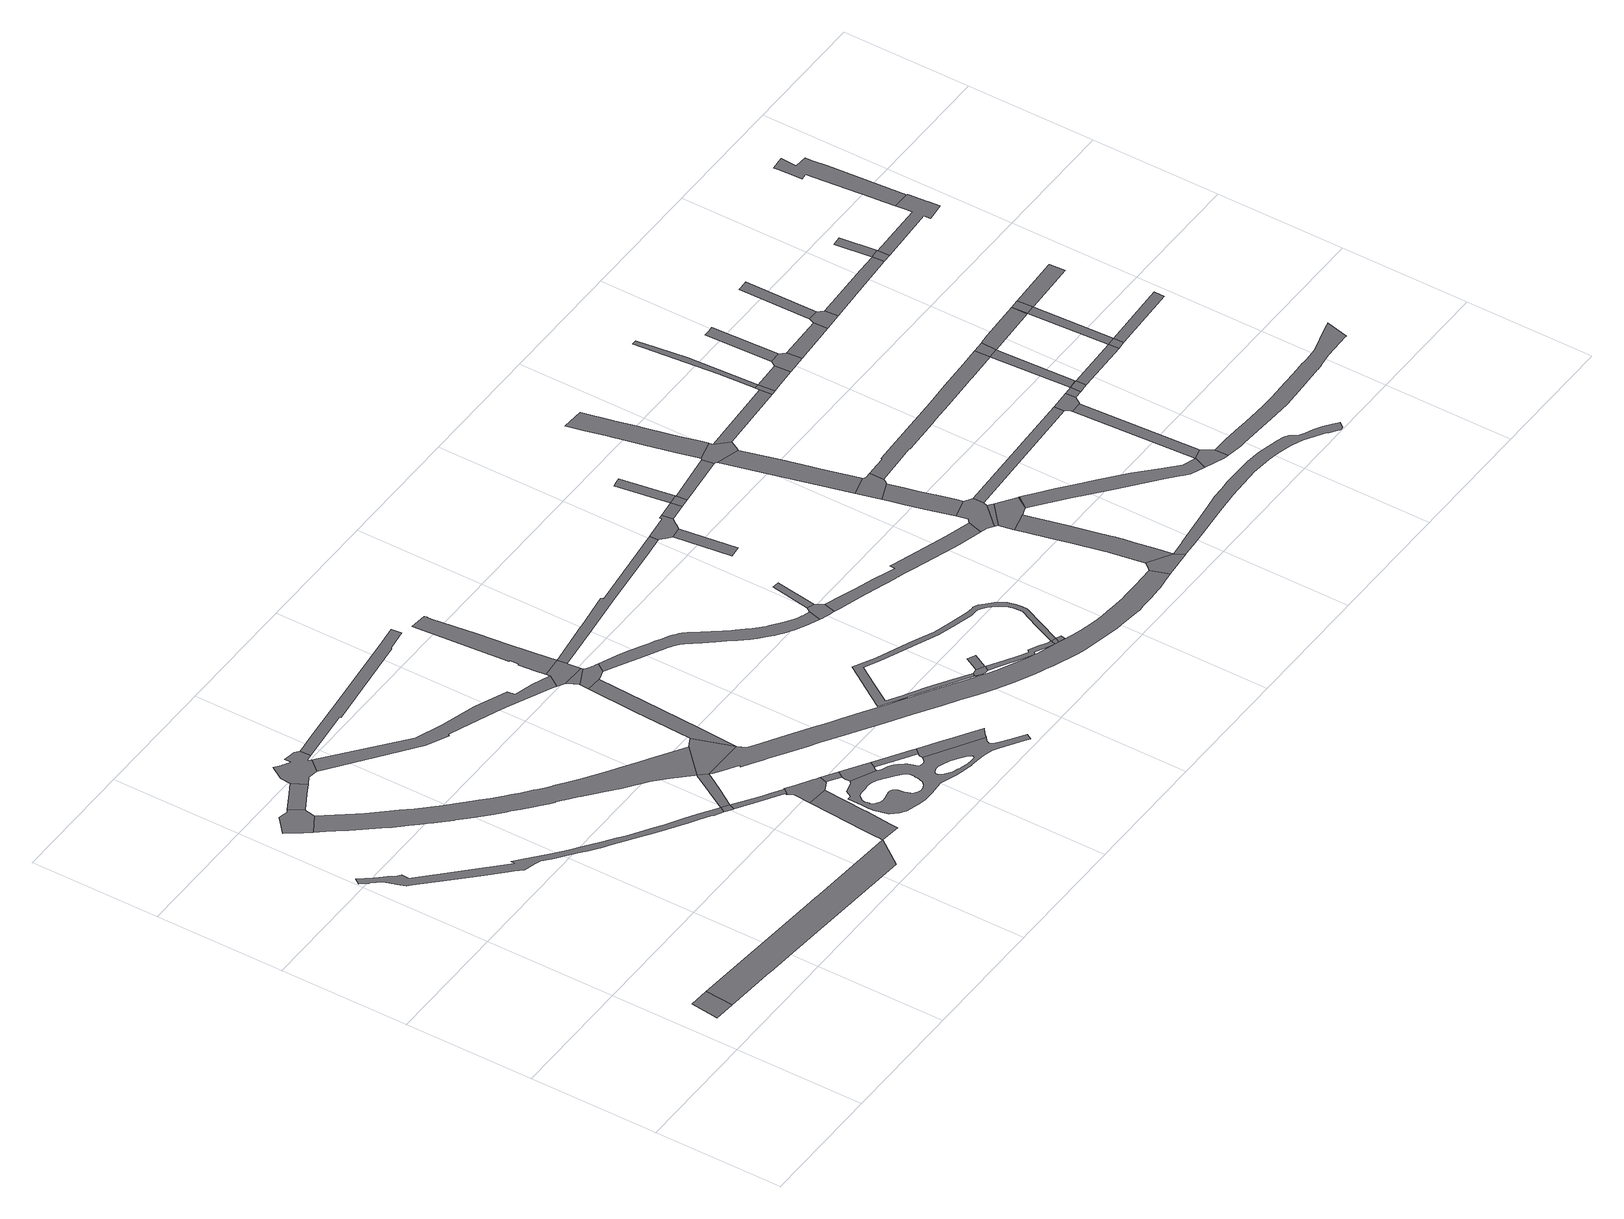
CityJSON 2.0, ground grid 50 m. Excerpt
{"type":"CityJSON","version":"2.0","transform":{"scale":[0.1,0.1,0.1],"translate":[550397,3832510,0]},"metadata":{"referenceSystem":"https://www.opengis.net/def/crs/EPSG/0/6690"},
"CityObjects":{
"road1":{"type":"Road","geometry":[{"type":"MultiSurface","lod":"1","boundaries":[[[0,1,2,3]]]}]},
"road2":{"type":"Road","geometry":[{"type":"MultiSurface","lod":"1","boundaries":[[[4,5,6,7,8,9,10,11,12,13,14,15,16,17]]]}]},
"road3":{"type":"Road","attributes":{"RoadStructureAttribute.sectionType":"1"},"geometry":[{"type":"MultiSurface","lod":"1","boundaries":[[[18,19,20,3,2,21,22,23,24,25]]]}]},
"road4":{"type":"Road","attributes":{"RoadStructureAttribute.sectionType":"1"},"geometry":[{"type":"MultiSurface","lod":"1","boundaries":[[[26,27,28,29,30,31,32,33,34,35,36,37,38,39,40,41,42,43,44,45,46,47,48,49,50,51,52,53,54,55,56,57,58,59,60,61,62,63,64,65,66,67,68,69,70,71,72,73,74,75,76,77,78,79,80,81,82,83,84,85,86,87,88,89]]]}]},
"road5":{"type":"Road","attributes":{"RoadStructureAttribute.sectionType":"1"},"geometry":[{"type":"MultiSurface","lod":"1","boundaries":[[[90,91,17,16,92,93]]]}]},
"road6":{"type":"Road","geometry":[{"type":"MultiSurface","lod":"1","boundaries":[[[94,95,96,97,98,99,100,101,102,103,104,105,90,93,106,107,108,109,110,111,112,113,114,115,116,117]]]}]},
"road7":{"type":"Road","attributes":{"RoadStructureAttribute.sectionType":"1"},"geometry":[{"type":"MultiSurface","lod":"1","boundaries":[[[118,119,120,121,122,123,124,125,126,127,128,129,130,131,132,133,134,135,136,137,138,139,140,141,142,143,144,13,12,145,146,147,148,149,150,151,152,153,154,155,156,157,158,159,160,161,162,163,164,165,166,167,168,169,170,171,172,173,174,175,176,177,178,179,180,181,182,183,184,185,186,187]]]}]},
"road8":{"type":"Road","geometry":[{"type":"MultiSurface","lod":"1","boundaries":[[[89,88,188,189,190]]]}]},
"road9":{"type":"Road","attributes":{"RoadStructureAttribute.sectionType":"7"},"geometry":[{"type":"MultiSurface","lod":"1","boundaries":[[[186,191,192,193,89,190,194,195,196,197]]]}]},
"road10":{"type":"Road","attributes":{"RoadStructureAttribute.sectionType":"1"},"geometry":[{"type":"MultiSurface","lod":"1","boundaries":[[[198,199,200,201,202,190,189,203,204,205,206,207]]]}]},
"road11":{"type":"Road","attributes":{"RoadStructureAttribute.sectionType":"1"},"geometry":[{"type":"MultiSurface","lod":"1","boundaries":[[[208,209,210,211,212,25,213,214,215,216,217,218]]]}]},
"road12":{"type":"Road","attributes":{"RoadStructureAttribute.sectionType":"1"},"geometry":[{"type":"MultiSurface","lod":"1","boundaries":[[[219,220,221,222,223,224,108,107,225,226,227,228,229,230,231,232,233]]]}]},
"road13":{"type":"Road","geometry":[{"type":"MultiSurface","lod":"1","boundaries":[[[234,235,236,207,206,237,208,218,238,239,240,241,242]]]}]},
"road14":{"type":"Road","attributes":{"RoadStructureAttribute.sectionType":"1"},"geometry":[{"type":"MultiSurface","lod":"1","boundaries":[[[243,244,245,246,247,113,112,248,249,250,251,252,253]]]}]},
"road15":{"type":"Road","geometry":[{"type":"MultiSurface","lod":"1","boundaries":[[[254,187,186,197,255]]]}]},
"road16":{"type":"Road","attributes":{"RoadStructureAttribute.sectionType":"1"},"geometry":[{"type":"MultiSurface","lod":"1","boundaries":[[[242,241,256,257,258,259]]]}]},
"road17":{"type":"Road","geometry":[{"type":"MultiSurface","lod":"1","boundaries":[[[260,259,258,261,262,263,264,265,266]]]}]},
"road18":{"type":"Road","attributes":{"RoadStructureAttribute.sectionType":"1"},"geometry":[{"type":"MultiSurface","lod":"1","boundaries":[[[267,268,269,254,255,270,271,272,273,274,275]]]}]},
"road19":{"type":"Road","attributes":{"RoadStructureAttribute.sectionType":"1"},"geometry":[{"type":"MultiSurface","lod":"1","boundaries":[[[276,277,266,265,278,279,280,281,282]]]}]},
"road20":{"type":"Road","geometry":[{"type":"MultiSurface","lod":"1","boundaries":[[[263,262,283,284,285,286,287,288,289,290,291,292,293,294,295,296,297,298,299,300,301,302,303,304,305,306,307,308,309,310,311,312,313,314,315,316,317,318,319,320,321,322,323,324,325,326,327,328,329,330,331,332,333,334,335,336,337,338],[339,340,341,342,343,344,345,346,347,348,349,350,351,352,353,354,355,356,357,358,359,360,361,362],[363,364,365,366,367,368,369,370,371,372,373,374,375,376,377,378,379,380,381,382,383,384,385,386,387,388,389,390,391,392,393,394,395,396,397,398,399,400,401,402,403]]]}]},
"road21":{"type":"Road","geometry":[{"type":"MultiSurface","lod":"1","boundaries":[[[404,405,406,407,408]]]}]},
"road22":{"type":"Road","geometry":[{"type":"MultiSurface","lod":"1","boundaries":[[[409,410,233,232,404,408,411,412]]]}]},
"road23":{"type":"Road","attributes":{"RoadStructureAttribute.sectionType":"1"},"geometry":[{"type":"MultiSurface","lod":"1","boundaries":[[[413,414,415,416,417,418,419,420,421,407,406,267,275,422,423,424]]]}]},
"road24":{"type":"Road","geometry":[{"type":"MultiSurface","lod":"1","boundaries":[[[425,426,427,282,281,428,324,323,429,430]]]}]},
"road25":{"type":"Road","attributes":{"RoadStructureAttribute.sectionType":"1"},"geometry":[{"type":"MultiSurface","lod":"1","boundaries":[[[431,432,433,434,435,436,410,409,437,438,439,440,441,442,443,444,445,446]]]}]},
"road26":{"type":"Road","attributes":{"RoadStructureAttribute.sectionType":"1"},"geometry":[{"type":"MultiSurface","lod":"1","boundaries":[[[447,448,449,450,451,452,453,454,455,456,457,458,459,460,461,462,463,464,465,466,467,468,469,470,471,472,473,474,475,476,477,478,479,480,481,482,483,484,485,486,487,488,424,423,489,490,491,492,493,494,495,496,497,498,499,500,501,502,503,504,505,506,507,508,509,510,511,512,513,514,515,516,517,518,519,520,521,522,523,524,525,526]]]}]},
"road27":{"type":"Road","attributes":{"RoadStructureAttribute.sectionType":"1"},"geometry":[{"type":"MultiSurface","lod":"1","boundaries":[[[197,527,528,529,530,531,532,533,534,535,536,537,538,539,540,541,542,543,544,545,546,547,548,549,550,551,552,553,554,555,556,557,558,559,560,561,562,563,564,565,566,567,568,569,570,571,572,573,574,575,576,577,578,579,580,581,582,583,584,585,586,587,588,589,590,591,592,593,594,595,596,597,598,599,600,601,602,603,604,605,606,607,608,609,610,611,612,613,614,615,616,617,618,255]]]}]},
"road28":{"type":"Road","attributes":{"RoadStructureAttribute.sectionType":"1"},"geometry":[{"type":"MultiSurface","lod":"1","boundaries":[[[619,620,621,622,623,624,409,412,625,626,627,628,629]]]}]},
"road29":{"type":"Road","geometry":[{"type":"MultiSurface","lod":"1","boundaries":[[[630,631,632,633,634,635,636,637]]]}]},
"road30":{"type":"Road","geometry":[{"type":"MultiSurface","lod":"1","boundaries":[[[638,639,640,641,630,637]]]}]},
"road31":{"type":"Road","attributes":{"RoadStructureAttribute.sectionType":"1"},"geometry":[{"type":"MultiSurface","lod":"1","boundaries":[[[642,643,644,645,646,647,648,649,650,651,652,653,654,655,656,657,658,659,660,661,662,663,664,665,666,667,668,669,632,631,670,671,672,673,674,675,676,677,678,679,680,681,682,683,684,685,686,687,688,689,690,691,692,693,694,695,696,697,698,699]]]}]},
"road32":{"type":"Road","geometry":[{"type":"MultiSurface","lod":"1","boundaries":[[[700,701,702,703,704,705,636,635,706,707,599,708,709,710,711,698]]]}]},
"road33":{"type":"Road","geometry":[{"type":"MultiSurface","lod":"1","boundaries":[[[712,526,525,713,714,715,716,717,718,719]]]}]},
"road34":{"type":"Road","geometry":[{"type":"MultiSurface","lod":"1","boundaries":[[[720,721,712,719]]]}]},
"road35":{"type":"Road","geometry":[{"type":"MultiSurface","lod":"1","boundaries":[[[698,711,722,699]]]}]},
"road36":{"type":"Road","attributes":{"RoadStructureAttribute.sectionType":"1"},"geometry":[{"type":"MultiSurface","lod":"1","boundaries":[[[723,724,699,722]]]}]},
"road37":{"type":"Road","attributes":{"RoadStructureAttribute.sectionType":"1"},"geometry":[{"type":"MultiSurface","lod":"1","boundaries":[[[725,726,727,728,729]]]}]},
"road38":{"type":"Road","geometry":[{"type":"MultiSurface","lod":"1","boundaries":[[[730,731,732,733,619,629,734,735,729,728,736,737,738]]]}]},
"road39":{"type":"Road","attributes":{"RoadStructureAttribute.sectionType":"1"},"geometry":[{"type":"MultiSurface","lod":"1","boundaries":[[[739,740,741,742,743,744,745,746,747,748,749,750,751,752,718,717,753,754,755,756,757,758,759,760,761,762,763,764]]]}]},
"road40":{"type":"Road","attributes":{"RoadStructureAttribute.sectionType":"1"},"geometry":[{"type":"MultiSurface","lod":"1","boundaries":[[[765,766,730,738,767]]]}]},
"road41":{"type":"Road","geometry":[{"type":"MultiSurface","lod":"1","boundaries":[[[768,765,767,769]]]}]},
"road42":{"type":"Road","geometry":[{"type":"MultiSurface","lod":"1","boundaries":[[[770,771,772,765,768]]]}]},
"road43":{"type":"Road","attributes":{"RoadStructureAttribute.sectionType":"1"},"geometry":[{"type":"MultiSurface","lod":"1","boundaries":[[[773,774,768,769,775]]]}]},
"road44":{"type":"Road","geometry":[{"type":"MultiSurface","lod":"1","boundaries":[[[776,777,778,575,574,779,780]]]}]},
"road45":{"type":"Road","attributes":{"function":"3","RoadStructureAttribute.sectionType":"1"},"geometry":[{"type":"MultiSurface","lod":"1","boundaries":[[[781,782,783,784,785,786,787,788,789,790,791,792,793,794,795,796,797,798,799,776,780]]]}]},
"road46":{"type":"Road","geometry":[{"type":"MultiSurface","lod":"1","boundaries":[[[800,801,802,803,804,764,763,805,806,807,808,809]]]}]},
"road47":{"type":"Road","geometry":[{"type":"MultiSurface","lod":"1","boundaries":[[[807,806,810,811]]]}]},
"road48":{"type":"Road","attributes":{"function":"3","RoadStructureAttribute.sectionType":"1"},"geometry":[{"type":"MultiSurface","lod":"1","boundaries":[[[812,813,814,815,816,817,818,819,820,821,822,801,800]]]}]},
"road49":{"type":"Road","geometry":[{"type":"MultiSurface","lod":"1","boundaries":[[[823,824,825,826,819,818,827,828,829]]]}]},
"road50":{"type":"Road","attributes":{"function":"3","RoadStructureAttribute.sectionType":"1"},"geometry":[{"type":"MultiSurface","lod":"1","boundaries":[[[830,831,832,833,825,824,834,835,836,837,838,839,840]]]}]},
"road51":{"type":"Road","attributes":{"RoadStructureAttribute.sectionType":"1"},"geometry":[{"type":"MultiSurface","lod":"1","boundaries":[[[841,811,810,792,791,842,843,844,845]]]}]},
"road52":{"type":"Road","geometry":[{"type":"MultiSurface","lod":"1","boundaries":[[[846,847,848,773,775,849,850,830,840,851,852,853]]]}]},
"road53":{"type":"Road","attributes":{"function":"3","RoadStructureAttribute.sectionType":"1"},"geometry":[{"type":"MultiSurface","lod":"1","boundaries":[[[854,855,856,857,858,859,860,861,862,847,846,863,864,865,866,867,868,869,870,871,872,873,874]]]}]},
"road54":{"type":"Road","attributes":{"RoadStructureAttribute.sectionType":"1"},"geometry":[{"type":"MultiSurface","lod":"1","boundaries":[[[845,844,875]]]}]},
"road55":{"type":"Road","attributes":{"RoadStructureAttribute.sectionType":"1"},"geometry":[{"type":"MultiSurface","lod":"1","boundaries":[[[876,853,852,877,878]]]}]},
"road56":{"type":"Road","attributes":{"RoadStructureAttribute.sectionType":"1"},"geometry":[{"type":"MultiSurface","lod":"1","boundaries":[[[879,880,881,882,883,884,885,886,887,888,875,844,889,890,891,892,893,894,895,896,897,898]]]}]},
"road57":{"type":"Road","attributes":{"RoadStructureAttribute.sectionType":"1"},"geometry":[{"type":"MultiSurface","lod":"1","boundaries":[[[899,809,808,900]]]}]},
"road58":{"type":"Road","attributes":{"RoadStructureAttribute.sectionType":"1"},"geometry":[{"type":"MultiSurface","lod":"1","boundaries":[[[901,902,903,904,905,906,907,908,909,910,911,912,913,914,915,916,917,918,919,920,921,922,923,780,779,924,925,926,927,928,929,930,931,932,933,934,935,936,937,938,939,940,941,942,943,944,945,946]]]}]},
"road59":{"type":"Road","geometry":[{"type":"MultiSurface","lod":"1","boundaries":[[[947,948,876,878,949]]]}]},
"road60":{"type":"Road","attributes":{"RoadStructureAttribute.sectionType":"1"},"geometry":[{"type":"MultiSurface","lod":"1","boundaries":[[[950,951,952,953,954,955,956,957,958,959,829,828,960,961,962,963,964,965,966,967,968,969]]]}]},
"road61":{"type":"Road","attributes":{"RoadStructureAttribute.sectionType":"1"},"geometry":[{"type":"MultiSurface","lod":"1","boundaries":[[[970,971,972,973,974,948,947]]]}]},
"road62":{"type":"Road","attributes":{"RoadStructureAttribute.sectionType":"1"},"geometry":[{"type":"MultiSurface","lod":"1","boundaries":[[[975,947,949,976,977,978]]]}]},
"road63":{"type":"Road","geometry":[{"type":"MultiSurface","lod":"1","boundaries":[[[979,898,897,980,981,982]]]}]},
"road64":{"type":"Road","attributes":{"RoadStructureAttribute.sectionType":"1"},"geometry":[{"type":"MultiSurface","lod":"1","boundaries":[[[983,984,898,979]]]}]},
"road65":{"type":"Road","geometry":[{"type":"MultiSurface","lod":"1","boundaries":[[[985,986,975,978,987,988]]]}]},
"road66":{"type":"Road","attributes":{"RoadStructureAttribute.sectionType":"1"},"geometry":[{"type":"MultiSurface","lod":"1","boundaries":[[[989,990,991,986,985]]]}]},
"road67":{"type":"Road","geometry":[{"type":"MultiSurface","lod":"1","boundaries":[[[992,899,900,993,984,983,994]]]}]},
"road68":{"type":"Road","attributes":{"RoadStructureAttribute.sectionType":"1"},"geometry":[{"type":"MultiSurface","lod":"1","boundaries":[[[995,988,987,996]]]}]},
"road69":{"type":"Road","attributes":{"RoadStructureAttribute.sectionType":"1"},"geometry":[{"type":"MultiSurface","lod":"1","boundaries":[[[997,992,994,998]]]}]},
"road70":{"type":"Road","geometry":[{"type":"MultiSurface","lod":"1","boundaries":[[[999,997,998,1000]]]}]},
"road71":{"type":"Road","attributes":{"RoadStructureAttribute.sectionType":"1"},"geometry":[{"type":"MultiSurface","lod":"1","boundaries":[[[1001,997,999]]]}]},
"road72":{"type":"Road","attributes":{"RoadStructureAttribute.sectionType":"1"},"geometry":[{"type":"MultiSurface","lod":"1","boundaries":[[[1002,969,997,1001]]]}]},
"road73":{"type":"Road","geometry":[{"type":"MultiSurface","lod":"1","boundaries":[[[1003,1004,995,996,1005,1006]]]}]},
"road74":{"type":"Road","geometry":[{"type":"MultiSurface","lod":"1","boundaries":[[[1007,950,969,1002]]]}]},
"road75":{"type":"Road","attributes":{"RoadStructureAttribute.sectionType":"1"},"geometry":[{"type":"MultiSurface","lod":"1","boundaries":[[[1008,999,1000,1009]]]}]},
"road76":{"type":"Road","attributes":{"RoadStructureAttribute.sectionType":"1"},"geometry":[{"type":"MultiSurface","lod":"1","boundaries":[[[1010,1011,1012,1004,1003]]]}]},
"road77":{"type":"Road","attributes":{"RoadStructureAttribute.sectionType":"1"},"geometry":[{"type":"MultiSurface","lod":"1","boundaries":[[[1013,1014,1015,1016,1017,1018,1019,1020,1021,1022,1023,1024,1025,1026,1027,1028,1029,1030,1031,982,981,1032,1033,1034,1035,1036,1037,1038,1039,1040,1041,1042,1043,1044,1045]]]}]},
"road78":{"type":"Road","attributes":{"RoadStructureAttribute.sectionType":"1"},"geometry":[{"type":"MultiSurface","lod":"1","boundaries":[[[1046,1047,1048,1049,1007,1002,1050]]]}]},
"road79":{"type":"Road","geometry":[{"type":"MultiSurface","lod":"1","boundaries":[[[1051,1008,1009,1052]]]}]},
"road80":{"type":"Road","attributes":{"RoadStructureAttribute.sectionType":"1"},"geometry":[{"type":"MultiSurface","lod":"1","boundaries":[[[1053,1054,1055,1056,1006,1005,1057,1058]]]}]},
"road81":{"type":"Road","attributes":{"RoadStructureAttribute.sectionType":"1"},"geometry":[{"type":"MultiSurface","lod":"1","boundaries":[[[1059,1060,1008,1051]]]}]},
"road82":{"type":"Road","attributes":{"RoadStructureAttribute.sectionType":"1"},"geometry":[{"type":"MultiSurface","lod":"1","boundaries":[[[1061,1046,1050,1060]]]}]},
"road83":{"type":"Road","geometry":[{"type":"MultiSurface","lod":"1","boundaries":[[[1062,1061,1060,1059]]]}]},
"road84":{"type":"Road","attributes":{"RoadStructureAttribute.sectionType":"1"},"geometry":[{"type":"MultiSurface","lod":"1","boundaries":[[[1063,1064,1051,1052]]]}]},
"road85":{"type":"Road","geometry":[{"type":"MultiSurface","lod":"1","boundaries":[[[1065,1053,1058,1066]]]}]},
"road86":{"type":"Road","attributes":{"RoadStructureAttribute.sectionType":"1"},"geometry":[{"type":"MultiSurface","lod":"1","boundaries":[[[1067,1062,1059,1068]]]}]},
"road87":{"type":"Road","geometry":[{"type":"MultiSurface","lod":"1","boundaries":[[[1069,1070,1071,1053,1065]]]}]},
"road88":{"type":"Road","attributes":{"RoadStructureAttribute.sectionType":"1"},"geometry":[{"type":"MultiSurface","lod":"1","boundaries":[[[1072,1073,1074,1075,1076,1065,1066,1077,1078,1079,1080,1081,1082,1083,1084]]]}]},
"road89":{"type":"Road","attributes":{"RoadStructureAttribute.sectionType":"1"},"geometry":[{"type":"MultiSurface","lod":"1","boundaries":[[[1085,1086,1087,1088,1089,1090,1091,1092,1093,1094,1095,1096,1097,1098,1099,1100,1101,1072,1084]]]}]}
},
"vertices":[
[113,252,0],[100,143,0],[182,137,0],[191,246,0],
[180,1921,0],[165,1925,0],[145,1930,0],[83,1876,0],[97,1858,0],[117,1830,0],[123,1820,0],[132,1809,0],[144,1792,0],[214,1834,0],[219,1860,0],[220,1864,0],[223,1877,0],[194,1929,0],
[791,196,0],[790,197,0],[740,201,0],[391,120,0],[392,120,0],[555,106,0],[1077,62,0],[1156,167,0],
[992,715,0],[927,757,0],[886,783,0],[843,810,0],[819,825,0],[791,844,0],[729,884,0],[703,902,0],[676,921,0],[632,953,0],[607,971,0],[577,994,0],[539,1023,0],[486,1065,0],[416,1126,0],[383,1155,0],[382,1146,0],[382,1139,0],[124,1396,0],[125,1410,0],[125,1425,0],[115,1435,0],[101,1451,0],[93,1461,0],[84,1471,0],[62,1495,0],[25,1544,0],[9,1523,0],[20,1509,0],[31,1494,0],[32,1494,0],[33,1495,0],[64,1457,0],[72,1431,0],[78,1413,0],[89,1381,0],[95,1376,0],[102,1368,0],[194,1274,0],[267,1201,0],[334,1134,0],[348,1120,0],[373,1094,0],[415,1081,0],[439,1073,0],[470,1047,0],[482,1037,0],[505,1018,0],[529,999,0],[541,990,0],[570,967,0],[605,941,0],[606,940,0],[641,916,0],[662,901,0],[739,848,0],[757,836,0],[789,814,0],[873,760,0],[900,743,0],[941,717,0],[951,710,0],[982,691,0],[996,712,0],
[308,1992,0],[265,1968,0],[293,1915,0],[337,1939,0],
[402,2049,0],[398,2050,0],[393,2052,0],[388,2054,0],[387,2055,0],[382,2057,0],[378,2059,0],[375,2062,0],[372,2063,0],[369,2065,0],[346,2084,0],[313,2033,0],[367,1955,0],[408,1950,0],[446,1996,0],[435,2005,0],[439,2007,0],[444,2008,0],[465,2011,0],[462,2051,0],[460,2054,0],[453,2061,0],[447,2067,0],[400,2073,0],
[1100,1029,0],[1094,1033,0],[1039,1068,0],[975,1109,0],[946,1128,0],[860,1186,0],[819,1215,0],[783,1243,0],[774,1249,0],[757,1262,0],[737,1279,0],[726,1288,0],[692,1316,0],[667,1337,0],[642,1359,0],[640,1360,0],[613,1387,0],[584,1414,0],[554,1443,0],[529,1469,0],[497,1500,0],[468,1530,0],[430,1571,0],[396,1610,0],[364,1647,0],[320,1698,0],[301,1722,0],[170,1760,0],[191,1733,0],[210,1709,0],[218,1698,0],[232,1679,0],[259,1645,0],[287,1612,0],[310,1583,0],[329,1562,0],[347,1542,0],[371,1514,0],[399,1485,0],[405,1479,0],[423,1459,0],[454,1428,0],[456,1426,0],[485,1397,0],[511,1371,0],[551,1334,0],[586,1302,0],[596,1294,0],[621,1270,0],[649,1247,0],[662,1236,0],[668,1231,0],[674,1226,0],[697,1206,0],[713,1192,0],[714,1195,0],[715,1195,0],[716,1195,0],[734,1180,0],[742,1173,0],[778,1144,0],[787,1137,0],[828,1103,0],[846,1087,0],[895,1045,0],[977,984,0],[1025,936,0],[1085,874,0],[1089,870,0],[1194,970,0],
[1012,672,0],[1013,671,0],[1024,694,0],
[1082,859,0],[1080,856,0],[1040,788,0],[1070,765,0],[1109,827,0],[1114,835,0],[1116,838,0],
[1189,583,0],[1188,584,0],[1146,611,0],[1127,623,0],[1095,645,0],[1077,630,0],[1174,568,0],[1171,563,0],[1172,561,0],[1192,586,0],
[1180,473,0],[1166,304,0],[1163,259,0],[1158,193,0],[1158,191,0],[1235,158,0],[1237,187,0],[1247,295,0],[1248,305,0],[1260,465,0],[1260,467,0],
[1171,1582,0],[1098,1603,0],[1094,1633,0],[972,1684,0],[835,1726,0],[731,1764,0],[716,1715,0],[802,1675,0],[805,1682,0],[853,1663,0],[988,1610,0],[1038,1588,0],[1192,1516,0],[1206,1508,0],[1239,1555,0],
[1293,522,0],[1284,528,0],[1227,564,0],[1185,539,0],[1271,473,0],[1280,477,0],[1292,483,0],[1298,487,0],[1305,514,0],
[1145,2131,0],[1076,2122,0],[1063,2121,0],[776,2087,0],[542,2061,0],[680,2036,0],[680,2030,0],[1064,2077,0],[1065,2081,0],[1067,2081,0],[1149,2091,0],
[1232,989,0],[1284,837,0],
[1311,479,0],[1345,456,0],[1347,456,0],[1362,478,0],
[1393,458,0],[1345,438,0],[1345,420,0],[1439,376,0],[1441,383,0],[1448,391,0],[1462,414,0],
[1255,1410,0],[1244,1217,0],[1233,991,0],[1286,883,0],[1289,941,0],[1292,988,0],[1297,1073,0],[1305,1223,0],[1314,1407,0],
[1590,332,0],[1504,387,0],[1454,387,0],[1543,330,0],[1579,308,0],[1585,304,0],[1603,323,0],
[1335,411,0],[1296,402,0],[1290,392,0],[1282,377,0],[1267,377,0],[1264,318,0],[1264,305,0],[1264,293,0],[1266,272,0],[1272,242,0],[1278,221,0],[1288,207,0],[1300,194,0],[1324,179,0],[1356,168,0],[1381,161,0],[1407,157,0],[1412,157,0],[1446,158,0],[1480,160,0],[1504,161,0],[1534,148,0],[1567,138,0],[1594,130,0],[1598,129,0],[1623,124,0],[1635,122,0],[1640,122,0],[1699,115,0],[1735,104,0],[1760,90,0],[1837,41,0],[1854,28,0],[1868,50,0],[1814,85,0],[1780,109,0],[1766,121,0],[1761,131,0],[1761,138,0],[1765,146,0],[1779,157,0],[1579,281,0],[1570,271,0],[1562,265,0],[1551,263,0],[1541,265,0],[1533,273,0],[1528,287,0],[1521,307,0],[1519,312,0],[1505,329,0],[1504,332,0],[1493,343,0],[1477,353,0],[1452,362,0],[1441,370,0],[1540,207,0],[1546,209,0],[1549,210,0],[1557,212,0],[1569,211,0],[1589,205,0],[1613,194,0],[1629,184,0],[1645,173,0],[1663,160,0],[1677,144,0],[1675,139,0],[1670,137,0],[1655,136,0],[1633,139,0],[1625,141,0],[1614,144,0],[1600,148,0],[1597,149,0],[1570,158,0],[1548,175,0],[1541,184,0],[1535,191,0],[1535,200,0],[1474,215,0],[1463,205,0],[1450,198,0],[1435,197,0],[1422,200,0],[1413,208,0],[1406,218,0],[1399,238,0],[1395,261,0],[1391,272,0],[1390,274,0],[1380,281,0],[1369,284,0],[1355,280,0],[1336,277,0],[1324,276,0],[1311,278,0],[1297,288,0],[1288,302,0],[1288,305,0],[1284,320,0],[1287,333,0],[1293,343,0],[1303,352,0],[1316,355,0],[1335,355,0],[1341,355,0],[1357,357,0],[1376,355,0],[1397,345,0],[1420,331,0],[1432,321,0],[1449,307,0],[1455,302,0],[1469,290,0],[1474,283,0],[1481,271,0],[1483,255,0],[1482,250,0],[1482,241,0],[1479,230,0],
[1236,1490,0],[1248,1467,0],[1257,1448,0],[1330,1483,0],[1328,1489,0],
[1318,1578,0],[1238,1570,0],[1323,1540,0],[1323,1542,0],
[1373,1455,0],[1366,1459,0],[1364,1459,0],[1358,1463,0],[1349,1466,0],[1343,1469,0],[1338,1472,0],[1335,1474,0],[1331,1479,0],[1325,1410,0],[1355,1420,0],[1378,1453,0],
[1771,215,0],[1720,248,0],[1673,278,0],[1580,294,0],[1794,172,0],[1813,188,0],
[1197,2081,0],[1225,1711,0],[1231,1711,0],[1234,1677,0],[1228,1676,0],[1234,1605,0],[1318,1581,0],[1315,1606,0],[1297,1760,0],[1283,1881,0],[1263,2049,0],[1262,2054,0],[1261,2059,0],[1262,2065,0],[1261,2070,0],[1261,2075,0],
[1961,1008,0],[1954,1011,0],[1947,1013,0],[1940,1017,0],[1931,1022,0],[1904,1039,0],[1887,1051,0],[1861,1071,0],[1855,1075,0],[1847,1082,0],[1837,1092,0],[1821,1107,0],[1812,1116,0],[1797,1133,0],[1785,1146,0],[1774,1158,0],[1757,1177,0],[1747,1191,0],[1737,1204,0],[1724,1222,0],[1703,1250,0],[1686,1273,0],[1681,1279,0],[1675,1287,0],[1670,1293,0],[1664,1301,0],[1656,1308,0],[1647,1315,0],[1639,1321,0],[1632,1326,0],[1624,1332,0],[1615,1336,0],[1597,1345,0],[1580,1355,0],[1560,1365,0],[1531,1381,0],[1517,1389,0],[1504,1396,0],[1493,1402,0],[1480,1408,0],[1461,1417,0],[1383,1451,0],[1356,1420,0],[1365,1415,0],[1411,1390,0],[1476,1354,0],[1568,1305,0],[1576,1301,0],[1583,1297,0],[1588,1294,0],[1593,1291,0],[1599,1287,0],[1604,1283,0],[1611,1278,0],[1617,1272,0],[1622,1266,0],[1627,1259,0],[1633,1253,0],[1639,1244,0],[1646,1235,0],[1659,1218,0],[1673,1201,0],[1687,1183,0],[1711,1153,0],[1733,1125,0],[1762,1092,0],[1780,1074,0],[1792,1062,0],[1806,1049,0],[1823,1035,0],[1832,1027,0],[1846,1017,0],[1858,1008,0],[1870,1001,0],[1883,994,0],[1895,987,0],[1914,977,0],[1936,967,0],[1972,951,0],[1985,1000,0],
[1126,830,0],[1142,817,0],[1208,774,0],[1205,768,0],[1235,749,0],[1277,723,0],[1290,715,0],[1354,674,0],[1415,635,0],[1452,612,0],[1474,598,0],[1546,552,0],[1568,539,0],[1655,482,0],[1740,429,0],[1834,368,0],[1888,335,0],[1925,311,0],[1932,307,0],[1969,284,0],[1998,267,0],[2031,248,0],[2062,232,0],[2102,211,0],[2137,194,0],[2161,184,0],[2182,176,0],[2204,166,0],[2240,152,0],[2270,141,0],[2303,128,0],[2331,121,0],[2355,115,0],[2384,109,0],[2424,100,0],[2466,91,0],[2481,88,0],[2503,86,0],[2554,80,0],[2596,76,0],[2598,75,0],[2623,76,0],[2672,77,0],[2719,78,0],[2730,79,0],[2785,86,0],[2800,88,0],[2809,89,0],[2785,158,0],[2738,157,0],[2704,156,0],[2669,157,0],[2644,156,0],[2634,156,0],[2618,156,0],[2601,157,0],[2562,160,0],[2533,163,0],[2506,165,0],[2491,167,0],[2486,168,0],[2471,171,0],[2426,180,0],[2425,181,0],[2416,183,0],[2406,186,0],[2371,196,0],[2364,198,0],[2336,207,0],[2316,214,0],[2274,228,0],[2226,245,0],[2218,249,0],[2196,259,0],[2085,311,0],[2053,330,0],[2018,353,0],[2017,353,0],[1956,391,0],[1869,446,0],[1833,468,0],[1804,485,0],[1801,487,0],[1740,525,0],[1660,575,0],[1589,620,0],[1561,637,0],[1530,657,0],[1518,665,0],[1425,724,0],[1320,790,0],[1298,804,0],
[2012,1659,0],[1664,1617,0],[1663,1620,0],[1661,1627,0],[1509,1605,0],[1504,1604,0],[1505,1564,0],[1514,1565,0],[1666,1584,0],[1944,1617,0],[2014,1626,0],
[2047,371,0],[2027,370,0],[2019,357,0],[2042,343,0],[2050,338,0],[2066,338,0],[2077,355,0],[2078,357,0],
[2099,398,0],[2107,412,0],[2077,428,0],[2059,393,0],
[2361,316,0],[2398,396,0],[2398,417,0],[2396,434,0],[2396,441,0],[2388,469,0],[2367,505,0],[2344,526,0],[2324,544,0],[2307,552,0],[2299,552,0],[2285,553,0],[2273,554,0],[2194,575,0],[2131,593,0],[2088,613,0],[2036,636,0],[1915,686,0],[1831,728,0],[1768,633,0],[1711,549,0],[1743,529,0],[1804,491,0],[1806,490,0],[1836,472,0],[1872,450,0],[1959,396,0],[1978,384,0],[2001,387,0],[1967,408,0],[1880,463,0],[1843,485,0],[1814,502,0],[1811,504,0],[1748,543,0],[1798,618,0],[1850,696,0],[1906,668,0],[2028,617,0],[2079,595,0],[2124,574,0],[2188,556,0],[2270,534,0],[2284,533,0],[2289,533,0],[2302,532,0],[2313,527,0],[2329,513,0],[2351,492,0],[2370,461,0],[2376,438,0],[2377,432,0],[2378,417,0],[2378,401,0],[2343,324,0],[2338,315,0],[2306,240,0],[2325,233,0],
[2293,244,0],[2261,262,0],[2227,280,0],[2217,272,0],[2184,291,0],[2144,314,0],[2107,313,0],[2178,272,0],[2229,257,0],[2267,237,0],[2285,227,0],[2300,222,0],
[1998,1018,0],[1983,947,0],[1997,943,0],[2009,939,0],[2020,935,0],[2033,932,0],[2045,979,0],[2025,1008,0],
[2051,1168,0],[2026,1172,0],
[2317,216,0],
[2341,208,0],[2347,226,0],
[2081,1372,0],[2104,1375,0],[2125,1378,0],[2097,1598,0],[2053,1592,0],
[2124,1683,0],[2108,1681,0],[2109,1671,0],[2028,1661,0],[2016,1624,0],[2033,1609,0],[2112,1618,0],[2114,1620,0],[2129,1641,0],
[2574,819,0],[2556,825,0],[2472,852,0],[2341,896,0],[2329,900,0],[2328,879,0],[2299,889,0],[2239,911,0],[2220,918,0],[2167,936,0],[2132,949,0],[2096,961,0],[2070,970,0],[2049,977,0],[2056,924,0],[2143,898,0],[2202,879,0],[2286,851,0],[2291,850,0],[2297,848,0],[2322,839,0],[2358,827,0],[2524,771,0],[2548,763,0],[2639,739,0],[2655,796,0],
[2193,1692,0],[2192,1692,0],[2198,1649,0],
[2231,1696,0],[2236,1654,0],
[2199,1904,0],[2180,1902,0],[2161,1899,0],
[2431,1722,0],[2231,1695,0],[2438,1678,0],
[2809,188,0],[2805,184,0],[2789,163,0],[2919,98,0],[2900,134,0],
[2889,194,0],[2887,207,0],[2875,278,0],[2868,319,0],[2868,321,0],[2864,346,0],[2863,348,0],[2849,407,0],[2841,442,0],[2823,518,0],[2788,667,0],[2710,649,0],[2721,602,0],[2738,530,0],[2756,454,0],[2784,334,0],[2785,331,0],[2787,320,0],[2809,189,0],
[2737,871,0],[2660,851,0],[2669,816,0],[2670,809,0],[2665,804,0],[2665,732,0],[2686,715,0],[2761,795,0],[2767,811,0],[2766,851,0],
[2697,707,0],[2781,780,0],
[2729,903,0],[2722,928,0],[2713,965,0],[2712,967,0],[2697,1025,0],[2683,1081,0],[2670,1136,0],[2595,1105,0],[2601,1081,0],[2613,1033,0],[2632,958,0],
[2658,1211,0],[2648,1218,0],[2571,1198,0],[2577,1174,0],[2675,1144,0],[2683,1157,0],[2681,1212,0],
[2451,1671,0],[2499,1482,0],[2519,1404,0],[2548,1290,0],[2639,1254,0],[2623,1318,0],[2610,1371,0],[2603,1400,0],[2595,1428,0],[2577,1502,0],[2539,1647,0],
[2831,744,0],[2804,673,0],[2809,675,0],[2821,679,0],[2854,728,0],
[2516,1747,0],[2437,1729,0],[2432,1724,0],[2440,1679,0],[2448,1674,0],[2541,1650,0],[2561,1688,0],[2519,1733,0],
[2325,2201,0],[2341,2131,0],[2359,2060,0],[2366,2028,0],[2368,2023,0],[2368,2019,0],[2389,1928,0],[2415,1819,0],[2436,1734,0],[2515,1752,0],[2508,1779,0],[2494,1836,0],[2483,1881,0],[2458,1988,0],[2458,1989,0],[2457,1992,0],[2446,2037,0],[2439,2068,0],[2436,2078,0],[2435,2083,0],[2409,2195,0],
[2857,727,0],
[2834,1753,0],[2718,1697,0],[2838,1705,0],
[3294,353,0],[3239,404,0],[3198,444,0],[3164,477,0],[3137,500,0],[3077,550,0],[3007,607,0],[2959,646,0],[2900,693,0],[2874,714,0],[2948,578,0],[2989,543,0],[3069,476,0],[3147,412,0],[3191,374,0],[3232,339,0],[3249,324,0],[3269,307,0],[3323,285,0],[3343,335,0],
[3302,876,0],[3304,837,0],
[3749,37,0],[3742,43,0],[3713,65,0],[3682,82,0],[3654,95,0],[3634,107,0],[3627,111,0],[3616,128,0],[3612,134,0],[3597,144,0],[3570,153,0],[3484,173,0],[3426,180,0],[3366,182,0],[3302,181,0],[3262,177,0],[3217,176,0],[3194,173,0],[3127,164,0],[3088,159,0],[2965,142,0],[2963,142,0],[2907,135,0],[2919,100,0],[2951,101,0],[2967,103,0],[2969,103,0],[3039,109,0],[3151,120,0],[3255,128,0],[3395,133,0],[3474,126,0],[3516,118,0],[3569,102,0],[3603,90,0],[3616,85,0],[3620,83,0],[3696,35,0],[3694,31,0],[3729,8,0],[3730,7,0],[3733,5,0],[3736,5,0],[3738,6,0],[3744,6,0],[3761,27,0],
[2852,1771,0],[2834,1770,0],[2857,1706,0],
[3392,1253,0],[3294,1248,0],[3193,1243,0],[3158,1241,0],[3157,1241,0],[3092,1237,0],[2962,1230,0],[2766,1221,0],[2765,1216,0],[2732,1214,0],[2752,1162,0],[2858,1168,0],[2860,1165,0],[3007,1173,0],[3032,1175,0],[3114,1179,0],[3242,1185,0],[3270,1187,0],[3271,1187,0],[3397,1194,0],
[2837,2046,0],[2824,2161,0],[2814,2237,0],[2795,2236,0],[2826,1911,0],
[2962,1775,0],[2877,1708,0],[2879,1708,0],[2966,1713,0],
[3386,346,0],[3399,254,0],[3415,252,0],[3415,306,0],
[3362,813,0],[3316,810,0],
[3022,1798,0],[2977,1797,0],[3044,1719,0],[3040,1778,0],
[3010,2060,0],[2988,2058,0],[2967,2057,0],
[3379,880,0],[3315,824,0],[3381,840,0],
[3216,1784,0],[3219,1730,0],
[3414,882,0],[3415,842,0],
[3451,885,0],[3453,845,0],
[3451,888,0],
[3437,1196,0],
[3268,1807,0],[3226,1806,0],[3290,1735,0],[3287,1786,0],
[3440,1256,0],
[3666,894,0],[3668,854,0],
[3264,2088,0],[3256,2088,0],[3221,2087,0],
[4160,336,0],[4150,333,0],[4144,332,0],[4123,326,0],[4020,298,0],[3967,295,0],[3965,295,0],[3956,295,0],[3945,295,0],[3943,295,0],[3880,292,0],[3832,291,0],[3740,288,0],[3696,289,0],[3652,291,0],[3593,295,0],[3532,299,0],[3478,302,0],[3422,304,0],[3480,242,0],[3498,240,0],[3677,230,0],[3740,226,0],[3839,231,0],[3943,235,0],[3944,235,0],[3952,235,0],[3958,236,0],[3972,238,0],[4022,245,0],[4131,247,0],[4135,247,0],[4137,247,0],
[3644,1269,0],[3481,1260,0],[3455,1258,0],[3453,1258,0],[3646,1207,0],
[3701,897,0],[3703,857,0],
[3602,1801,0],[3601,1801,0],[3527,1798,0],[3337,1788,0],[3435,1744,0],[3605,1754,0],
[3686,1210,0],[3648,1208,0],
[3645,1269,0],
[3682,1271,0],
[3971,869,0],[3971,910,0],
[3639,1804,0],[3642,1756,0],
[3896,1283,0],[3900,1221,0],
[3623,1947,0],[3604,1945,0],[3586,1943,0],
[3861,1876,0],[3865,1835,0],[3867,1811,0],[3777,1808,0],[3639,1802,0],[3870,1769,0],[3871,1767,0],[3873,1743,0],[3944,1750,0],[3939,1798,0],[3939,1799,0],[3932,1873,0],[3929,1875,0],
[3905,2181,0],[3900,2234,0],[3898,2263,0],[3876,2264,0],[3848,2265,0],[3852,2325,0],[3853,2329,0],[3798,2323,0],[3799,2307,0],[3803,2227,0],[3804,2214,0],[3813,2214,0],[3829,2215,0],[3836,2145,0],[3844,2058,0],[3854,1960,0],[3854,1951,0]
]}
